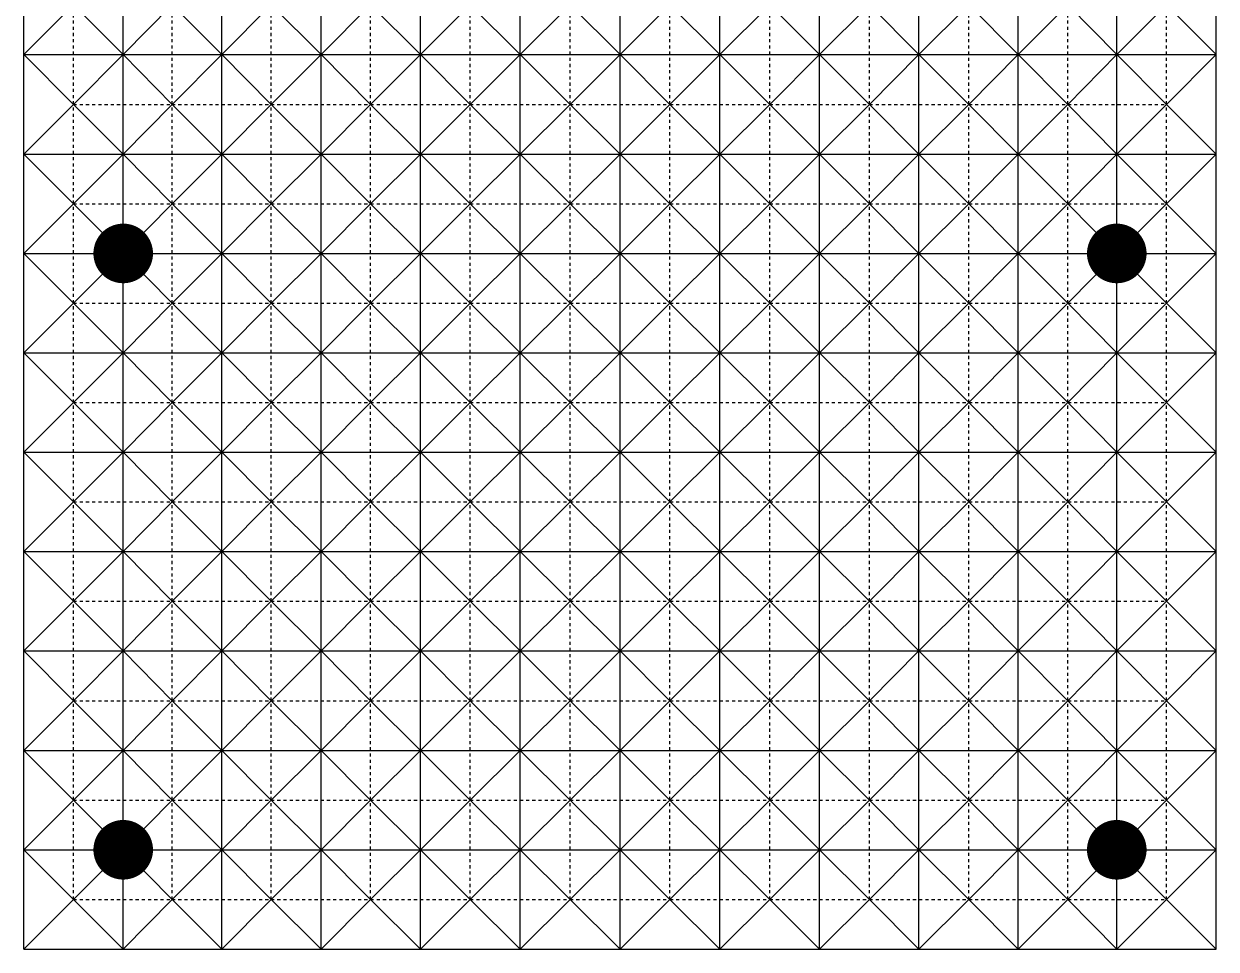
# Model space of a CAD drawing. Extents: x 0 to 24000, y 0 to 38000.
# Drawn here: x 0 to 24000, y 0 to 18620 of the extents above; entities that cross this region are included whole.
import ezdxf

# ---------------------------------------------------------------- set-up
doc = ezdxf.new("R2010")
doc.units = 0
doc.header["$LTSCALE"] = 50
doc.header["$MEASUREMENT"] = 0
doc.linetypes.add('YASIN1', pattern=[2.5, 1.25, -1.25])
for name, color, linetype in [('11', 11, 'CONTINUOUS'), ('21', 6, 'CONTINUOUS'), ('3', 3, 'CONTINUOUS'), ('5', 4, 'CONTINUOUS'), ('61', 5, 'CONTINUOUS'), ('62', 1, 'YASIN1'), ('71', 5, 'CONTINUOUS'), ('72', 1, 'YASIN1')]:
    doc.layers.add(name, color=color, linetype=linetype)

msp = doc.modelspace()

# ---------------------------------------------------------------- linework, layer by layer
at = {"layer": '11', "extrusion": (0, -0.015304, 0.999883), "const_width": 600}
for points, elevation in [([(1700, 13882, 1), (2300, 13882, 1)], -7816), ([(21700, 13882, 1), (22300, 13882, 1)], -7816), ([(1700, 1883, 1), (2300, 1883, 1)], -7632), ([(21700, 1883, 1), (22300, 1883, 1)], -7632)]:
    msp.add_lwpolyline(points, format="xyb", close=True, dxfattribs=dict(at, elevation=elevation))
at = {"layer": '21'}
for p, q in [((2000, 14000, 355), (2000, 14000, -2445)), ((22000, 14000, 355), (22000, 14000, -2445)), ((2000, 2000, 355), (2000, 2000, -2445)), ((22000, 2000, 355), (22000, 2000, -2445))]:
    msp.add_line(p, q, dxfattribs=at)
at = {"layer": '21', "extrusion": (0, 1, -2e-16)}
for p, q in [((2000, 14000, -2645), (2000, 14000, -7603)), ((2000, 14000, -2445), (2000, 14000, -2645)), ((22000, 14000, -2645), (22000, 14000, -7603)), ((22000, 14000, -2445), (22000, 14000, -2645)), ((2000, 2000, -2645), (2000, 2000, -7603)), ((2000, 2000, -2445), (2000, 2000, -2645)), ((22000, 2000, -2645), (22000, 2000, -7603)), ((22000, 2000, -2445), (22000, 2000, -2645))]:
    msp.add_line(p, q, dxfattribs=at)
at = {"layer": '3', "extrusion": (0, 1, 0)}
for p, q in [((0, 18000), (1000, 19000, -1238)), ((1000, 19000, -1238), (2000, 18000, 355)), ((2000, 18000, 355), (2984, 19000, -910)), ((2984, 19000, -910), (3988, 18000, 643)), ((3988, 18000, 643), (4977, 19000, -648)), ((4977, 19000, -648), (5984, 18000, 867)), ((5984, 18000, 867), (6978, 19000, -450)), ((6978, 19000, -450), (7986, 18000, 1027)), ((7986, 18000, 1027), (8985, 19000, -319)), ((8985, 19000, -319), (9992, 18000, 1123)), ((9992, 18000, 1123), (10995, 19000, -253)), ((10995, 19000, -253), (12000, 18000, 1155)), ((12000, 18000, 1155), (13005, 19000, -253)), ((13005, 19000, -253), (14008, 18000, 1123)), ((14008, 18000, 1123), (15015, 19000, -319)), ((15015, 19000, -319), (16014, 18000, 1027)), ((16014, 18000, 1027), (17022, 19000, -450)), ((17022, 19000, -450), (18016, 18000, 867)), ((18016, 18000, 867), (19023, 19000, -648)), ((19023, 19000, -648), (20012, 18000, 643)), ((20012, 18000, 643), (21016, 19000, -910)), ((21016, 19000, -910), (22000, 18000, 355)), ((22000, 18000, 355), (23000, 19000, -1238)), ((23000, 19000, -1238), (24000, 18000)), ((0, 16000), (1000, 17000, -1238)), ((1000, 17000, -1238), (2000, 16000, 355)), ((2000, 16000, 355), (2984, 17000, -910)), ((2984, 17000, -910), (3988, 16000, 643)), ((3988, 16000, 643), (4977, 17000, -648)), ((4977, 17000, -648), (5984, 16000, 867)), ((5984, 16000, 867), (6978, 17000, -450)), ((6978, 17000, -450), (7986, 16000, 1027)), ((7986, 16000, 1027), (8985, 17000, -319)), ((8985, 17000, -319), (9992, 16000, 1123)), ((9992, 16000, 1123), (10995, 17000, -253)), ((10995, 17000, -253), (12000, 16000, 1155)), ((12000, 16000, 1155), (13005, 17000, -253)), ((13005, 17000, -253), (14008, 16000, 1123)), ((14008, 16000, 1123), (15015, 17000, -319)), ((15015, 17000, -319), (16014, 16000, 1027)), ((16014, 16000, 1027), (17022, 17000, -450)), ((17022, 17000, -450), (18016, 16000, 867)), ((18016, 16000, 867), (19023, 17000, -648)), ((19023, 17000, -648), (20012, 16000, 643)), ((20012, 16000, 643), (21016, 17000, -910)), ((21016, 17000, -910), (22000, 16000, 355)), ((22000, 16000, 355), (23000, 17000, -1238)), ((23000, 17000, -1238), (24000, 16000)), ((0, 14000), (1000, 15000, -1238)), ((1000, 15000, -1238), (2000, 14000, 355)), ((2000, 14000, 355), (2984, 15000, -910)), ((2984, 15000, -910), (3988, 14000, 643)), ((3988, 14000, 643), (4977, 15000, -648)), ((4977, 15000, -648), (5984, 14000, 867)), ((5984, 14000, 867), (6978, 15000, -450)), ((6978, 15000, -450), (7986, 14000, 1027)), ((7986, 14000, 1027), (8985, 15000, -319)), ((8985, 15000, -319), (9992, 14000, 1123)), ((9992, 14000, 1123), (10995, 15000, -253)), ((10995, 15000, -253), (12000, 14000, 1155)), ((12000, 14000, 1155), (13005, 15000, -253)), ((13005, 15000, -253), (14008, 14000, 1123)), ((14008, 14000, 1123), (15015, 15000, -319)), ((15015, 15000, -319), (16014, 14000, 1027)), ((16014, 14000, 1027), (17022, 15000, -450)), ((17022, 15000, -450), (18016, 14000, 867)), ((18016, 14000, 867), (19023, 15000, -648)), ((19023, 15000, -648), (20012, 14000, 643)), ((20012, 14000, 643), (21016, 15000, -910)), ((21016, 15000, -910), (22000, 14000, 355)), ((22000, 14000, 355), (23000, 15000, -1238)), ((23000, 15000, -1238), (24000, 14000)), ((0, 12000), (1000, 13000, -1238)), ((1000, 13000, -1238), (2000, 12000, 355)), ((2000, 12000, 355), (2984, 13000, -910)), ((2984, 13000, -910), (3988, 12000, 643)), ((3988, 12000, 643), (4977, 13000, -648)), ((4977, 13000, -648), (5984, 12000, 867)), ((5984, 12000, 867), (6978, 13000, -450)), ((6978, 13000, -450), (7986, 12000, 1027)), ((7986, 12000, 1027), (8985, 13000, -319)), ((8985, 13000, -319), (9992, 12000, 1123)), ((9992, 12000, 1123), (10995, 13000, -253)), ((10995, 13000, -253), (12000, 12000, 1155)), ((12000, 12000, 1155), (13005, 13000, -253)), ((13005, 13000, -253), (14008, 12000, 1123)), ((14008, 12000, 1123), (15015, 13000, -319)), ((15015, 13000, -319), (16014, 12000, 1027)), ((16014, 12000, 1027), (17022, 13000, -450)), ((17022, 13000, -450), (18016, 12000, 867)), ((18016, 12000, 867), (19023, 13000, -648)), ((19023, 13000, -648), (20012, 12000, 643)), ((20012, 12000, 643), (21016, 13000, -910)), ((21016, 13000, -910), (22000, 12000, 355)), ((22000, 12000, 355), (23000, 13000, -1238)), ((23000, 13000, -1238), (24000, 12000)), ((0, 10000), (1000, 11000, -1238)), ((1000, 11000, -1238), (2000, 10000, 355)), ((2000, 10000, 355), (2984, 11000, -910)), ((2984, 11000, -910), (3988, 10000, 643)), ((3988, 10000, 643), (4977, 11000, -648)), ((4977, 11000, -648), (5984, 10000, 867)), ((5984, 10000, 867), (6978, 11000, -450)), ((6978, 11000, -450), (7986, 10000, 1027)), ((7986, 10000, 1027), (8985, 11000, -319)), ((8985, 11000, -319), (9992, 10000, 1123)), ((9992, 10000, 1123), (10995, 11000, -253)), ((10995, 11000, -253), (12000, 10000, 1155)), ((12000, 10000, 1155), (13005, 11000, -253)), ((13005, 11000, -253), (14008, 10000, 1123)), ((14008, 10000, 1123), (15015, 11000, -319)), ((15015, 11000, -319), (16014, 10000, 1027)), ((16014, 10000, 1027), (17022, 11000, -450)), ((17022, 11000, -450), (18016, 10000, 867)), ((18016, 10000, 867), (19023, 11000, -648)), ((19023, 11000, -648), (20012, 10000, 643)), ((20012, 10000, 643), (21016, 11000, -910)), ((21016, 11000, -910), (22000, 10000, 355)), ((22000, 10000, 355), (23000, 11000, -1238)), ((23000, 11000, -1238), (24000, 10000)), ((0, 8000), (1000, 9000, -1238)), ((1000, 9000, -1238), (2000, 8000, 355)), ((2000, 8000, 355), (2984, 9000, -910)), ((2984, 9000, -910), (3988, 8000, 643)), ((3988, 8000, 643), (4977, 9000, -648)), ((4977, 9000, -648), (5984, 8000, 867)), ((5984, 8000, 867), (6978, 9000, -450)), ((6978, 9000, -450), (7986, 8000, 1027)), ((7986, 8000, 1027), (8985, 9000, -319)), ((8985, 9000, -319), (9992, 8000, 1123)), ((9992, 8000, 1123), (10995, 9000, -253)), ((10995, 9000, -253), (12000, 8000, 1155)), ((12000, 8000, 1155), (13005, 9000, -253)), ((13005, 9000, -253), (14008, 8000, 1123)), ((14008, 8000, 1123), (15015, 9000, -319)), ((15015, 9000, -319), (16014, 8000, 1027)), ((16014, 8000, 1027), (17022, 9000, -450)), ((17022, 9000, -450), (18016, 8000, 867)), ((18016, 8000, 867), (19023, 9000, -648)), ((19023, 9000, -648), (20012, 8000, 643)), ((20012, 8000, 643), (21016, 9000, -910)), ((21016, 9000, -910), (22000, 8000, 355)), ((22000, 8000, 355), (23000, 9000, -1238)), ((23000, 9000, -1238), (24000, 8000)), ((0, 6000), (1000, 7000, -1238)), ((1000, 7000, -1238), (2000, 6000, 355)), ((2000, 6000, 355), (2984, 7000, -910)), ((2984, 7000, -910), (3988, 6000, 643)), ((3988, 6000, 643), (4977, 7000, -648)), ((4977, 7000, -648), (5984, 6000, 867)), ((5984, 6000, 867), (6978, 7000, -450)), ((6978, 7000, -450), (7986, 6000, 1027)), ((7986, 6000, 1027), (8985, 7000, -319)), ((8985, 7000, -319), (9992, 6000, 1123)), ((9992, 6000, 1123), (10995, 7000, -253)), ((10995, 7000, -253), (12000, 6000, 1155)), ((12000, 6000, 1155), (13005, 7000, -253)), ((13005, 7000, -253), (14008, 6000, 1123)), ((14008, 6000, 1123), (15015, 7000, -319)), ((15015, 7000, -319), (16014, 6000, 1027)), ((16014, 6000, 1027), (17022, 7000, -450)), ((17022, 7000, -450), (18016, 6000, 867)), ((18016, 6000, 867), (19023, 7000, -648)), ((19023, 7000, -648), (20012, 6000, 643)), ((20012, 6000, 643), (21016, 7000, -910)), ((21016, 7000, -910), (22000, 6000, 355)), ((22000, 6000, 355), (23000, 7000, -1238)), ((23000, 7000, -1238), (24000, 6000)), ((0, 4000), (1000, 5000, -1238)), ((1000, 5000, -1238), (2000, 4000, 355)), ((2000, 4000, 355), (2984, 5000, -910)), ((2984, 5000, -910), (3988, 4000, 643)), ((3988, 4000, 643), (4977, 5000, -648)), ((4977, 5000, -648), (5984, 4000, 867)), ((5984, 4000, 867), (6978, 5000, -450)), ((6978, 5000, -450), (7986, 4000, 1027)), ((7986, 4000, 1027), (8985, 5000, -319)), ((8985, 5000, -319), (9992, 4000, 1123)), ((9992, 4000, 1123), (10995, 5000, -253)), ((10995, 5000, -253), (12000, 4000, 1155)), ((12000, 4000, 1155), (13005, 5000, -253)), ((13005, 5000, -253), (14008, 4000, 1123)), ((14008, 4000, 1123), (15015, 5000, -319)), ((15015, 5000, -319), (16014, 4000, 1027)), ((16014, 4000, 1027), (17022, 5000, -450)), ((17022, 5000, -450), (18016, 4000, 867)), ((18016, 4000, 867), (19023, 5000, -648)), ((19023, 5000, -648), (20012, 4000, 643)), ((20012, 4000, 643), (21016, 5000, -910)), ((21016, 5000, -910), (22000, 4000, 355)), ((22000, 4000, 355), (23000, 5000, -1238)), ((23000, 5000, -1238), (24000, 4000)), ((0, 2000), (1000, 3000, -1238)), ((1000, 3000, -1238), (2000, 2000, 355)), ((2000, 2000, 355), (2984, 3000, -910)), ((2984, 3000, -910), (3988, 2000, 643)), ((3988, 2000, 643), (4977, 3000, -648)), ((4977, 3000, -648), (5984, 2000, 867)), ((5984, 2000, 867), (6978, 3000, -450)), ((6978, 3000, -450), (7986, 2000, 1027)), ((7986, 2000, 1027), (8985, 3000, -319)), ((8985, 3000, -319), (9992, 2000, 1123)), ((9992, 2000, 1123), (10995, 3000, -253)), ((10995, 3000, -253), (12000, 2000, 1155)), ((12000, 2000, 1155), (13005, 3000, -253)), ((13005, 3000, -253), (14008, 2000, 1123)), ((14008, 2000, 1123), (15015, 3000, -319)), ((15015, 3000, -319), (16014, 2000, 1027)), ((16014, 2000, 1027), (17022, 3000, -450)), ((17022, 3000, -450), (18016, 2000, 867)), ((18016, 2000, 867), (19023, 3000, -648)), ((19023, 3000, -648), (20012, 2000, 643)), ((20012, 2000, 643), (21016, 3000, -910)), ((21016, 3000, -910), (22000, 2000, 355)), ((22000, 2000, 355), (23000, 3000, -1238)), ((23000, 3000, -1238), (24000, 2000)), ((0, 0), (1000, 1000, -1238)), ((1000, 1000, -1238), (2000, 0, 355)), ((2000, 0, 355), (2984, 1000, -910)), ((2984, 1000, -910), (3988, 0, 643)), ((3988, 0, 643), (4977, 1000, -648)), ((4977, 1000, -648), (5984, 0, 867)), ((5984, 0, 867), (6978, 1000, -450)), ((6978, 1000, -450), (7986, 0, 1027)), ((7986, 0, 1027), (8985, 1000, -319)), ((8985, 1000, -319), (9992, 0, 1123)), ((9992, 0, 1123), (10995, 1000, -253)), ((10995, 1000, -253), (12000, 0, 1155)), ((12000, 0, 1155), (13005, 1000, -253)), ((13005, 1000, -253), (14008, 0, 1123)), ((14008, 0, 1123), (15015, 1000, -319)), ((15015, 1000, -319), (16014, 0, 1027)), ((16014, 0, 1027), (17022, 1000, -450)), ((17022, 1000, -450), (18016, 0, 867)), ((18016, 0, 867), (19023, 1000, -648)), ((19023, 1000, -648), (20012, 0, 643)), ((20012, 0, 643), (21016, 1000, -910)), ((21016, 1000, -910), (22000, 0, 355)), ((22000, 0, 355), (23000, 1000, -1238)), ((23000, 1000, -1238), (24000, 0))]:
    msp.add_line(p, q, dxfattribs=at)
at = {"layer": '3', "extrusion": (0, -1, 0)}
for p, q in [((0, 18000), (1000, 17000, -1238)), ((1000, 17000, -1238), (2000, 18000, 355)), ((2000, 18000, 355), (2984, 17000, -910)), ((2984, 17000, -910), (3988, 18000, 643)), ((3988, 18000, 643), (4977, 17000, -648)), ((4977, 17000, -648), (5984, 18000, 867)), ((5984, 18000, 867), (6978, 17000, -450)), ((6978, 17000, -450), (7986, 18000, 1027)), ((7986, 18000, 1027), (8985, 17000, -319)), ((8985, 17000, -319), (9992, 18000, 1123)), ((9992, 18000, 1123), (10995, 17000, -253)), ((10995, 17000, -253), (12000, 18000, 1155)), ((12000, 18000, 1155), (13005, 17000, -253)), ((13005, 17000, -253), (14008, 18000, 1123)), ((14008, 18000, 1123), (15015, 17000, -319)), ((15015, 17000, -319), (16014, 18000, 1027)), ((16014, 18000, 1027), (17022, 17000, -450)), ((17022, 17000, -450), (18016, 18000, 867)), ((18016, 18000, 867), (19023, 17000, -648)), ((19023, 17000, -648), (20012, 18000, 643)), ((20012, 18000, 643), (21016, 17000, -910)), ((21016, 17000, -910), (22000, 18000, 355)), ((22000, 18000, 355), (23000, 17000, -1238)), ((23000, 17000, -1238), (24000, 18000)), ((0, 16000), (1000, 15000, -1238)), ((1000, 15000, -1238), (2000, 16000, 355)), ((2000, 16000, 355), (2984, 15000, -910)), ((2984, 15000, -910), (3988, 16000, 643)), ((3988, 16000, 643), (4977, 15000, -648)), ((4977, 15000, -648), (5984, 16000, 867)), ((5984, 16000, 867), (6978, 15000, -450)), ((6978, 15000, -450), (7986, 16000, 1027)), ((7986, 16000, 1027), (8985, 15000, -319)), ((8985, 15000, -319), (9992, 16000, 1123)), ((9992, 16000, 1123), (10995, 15000, -253)), ((10995, 15000, -253), (12000, 16000, 1155)), ((12000, 16000, 1155), (13005, 15000, -253)), ((13005, 15000, -253), (14008, 16000, 1123)), ((14008, 16000, 1123), (15015, 15000, -319)), ((15015, 15000, -319), (16014, 16000, 1027)), ((16014, 16000, 1027), (17022, 15000, -450)), ((17022, 15000, -450), (18016, 16000, 867)), ((18016, 16000, 867), (19023, 15000, -648)), ((19023, 15000, -648), (20012, 16000, 643)), ((20012, 16000, 643), (21016, 15000, -910)), ((21016, 15000, -910), (22000, 16000, 355)), ((22000, 16000, 355), (23000, 15000, -1238)), ((23000, 15000, -1238), (24000, 16000)), ((0, 14000), (1000, 13000, -1238)), ((1000, 13000, -1238), (2000, 14000, 355)), ((2000, 14000, 355), (2984, 13000, -910)), ((2984, 13000, -910), (3988, 14000, 643)), ((3988, 14000, 643), (4977, 13000, -648)), ((4977, 13000, -648), (5984, 14000, 867)), ((5984, 14000, 867), (6978, 13000, -450)), ((6978, 13000, -450), (7986, 14000, 1027)), ((7986, 14000, 1027), (8985, 13000, -319)), ((8985, 13000, -319), (9992, 14000, 1123)), ((9992, 14000, 1123), (10995, 13000, -253)), ((10995, 13000, -253), (12000, 14000, 1155)), ((12000, 14000, 1155), (13005, 13000, -253)), ((13005, 13000, -253), (14008, 14000, 1123)), ((14008, 14000, 1123), (15015, 13000, -319)), ((15015, 13000, -319), (16014, 14000, 1027)), ((16014, 14000, 1027), (17022, 13000, -450)), ((17022, 13000, -450), (18016, 14000, 867)), ((18016, 14000, 867), (19023, 13000, -648)), ((19023, 13000, -648), (20012, 14000, 643)), ((20012, 14000, 643), (21016, 13000, -910)), ((21016, 13000, -910), (22000, 14000, 355)), ((22000, 14000, 355), (23000, 13000, -1238)), ((23000, 13000, -1238), (24000, 14000)), ((0, 12000), (1000, 11000, -1238)), ((1000, 11000, -1238), (2000, 12000, 355)), ((2000, 12000, 355), (2984, 11000, -910)), ((2984, 11000, -910), (3988, 12000, 643)), ((3988, 12000, 643), (4977, 11000, -648)), ((4977, 11000, -648), (5984, 12000, 867)), ((5984, 12000, 867), (6978, 11000, -450)), ((6978, 11000, -450), (7986, 12000, 1027)), ((7986, 12000, 1027), (8985, 11000, -319)), ((8985, 11000, -319), (9992, 12000, 1123)), ((9992, 12000, 1123), (10995, 11000, -253)), ((10995, 11000, -253), (12000, 12000, 1155)), ((12000, 12000, 1155), (13005, 11000, -253)), ((13005, 11000, -253), (14008, 12000, 1123)), ((14008, 12000, 1123), (15015, 11000, -319)), ((15015, 11000, -319), (16014, 12000, 1027)), ((16014, 12000, 1027), (17022, 11000, -450)), ((17022, 11000, -450), (18016, 12000, 867)), ((18016, 12000, 867), (19023, 11000, -648)), ((19023, 11000, -648), (20012, 12000, 643)), ((20012, 12000, 643), (21016, 11000, -910)), ((21016, 11000, -910), (22000, 12000, 355)), ((22000, 12000, 355), (23000, 11000, -1238)), ((23000, 11000, -1238), (24000, 12000)), ((0, 10000), (1000, 9000, -1238)), ((1000, 9000, -1238), (2000, 10000, 355)), ((2000, 10000, 355), (2984, 9000, -910)), ((2984, 9000, -910), (3988, 10000, 643)), ((3988, 10000, 643), (4977, 9000, -648)), ((4977, 9000, -648), (5984, 10000, 867)), ((5984, 10000, 867), (6978, 9000, -450)), ((6978, 9000, -450), (7986, 10000, 1027)), ((7986, 10000, 1027), (8985, 9000, -319)), ((8985, 9000, -319), (9992, 10000, 1123)), ((9992, 10000, 1123), (10995, 9000, -253)), ((10995, 9000, -253), (12000, 10000, 1155)), ((12000, 10000, 1155), (13005, 9000, -253)), ((13005, 9000, -253), (14008, 10000, 1123)), ((14008, 10000, 1123), (15015, 9000, -319)), ((15015, 9000, -319), (16014, 10000, 1027)), ((16014, 10000, 1027), (17022, 9000, -450)), ((17022, 9000, -450), (18016, 10000, 867)), ((18016, 10000, 867), (19023, 9000, -648)), ((19023, 9000, -648), (20012, 10000, 643)), ((20012, 10000, 643), (21016, 9000, -910)), ((21016, 9000, -910), (22000, 10000, 355)), ((22000, 10000, 355), (23000, 9000, -1238)), ((23000, 9000, -1238), (24000, 10000)), ((0, 8000), (1000, 7000, -1238)), ((1000, 7000, -1238), (2000, 8000, 355)), ((2000, 8000, 355), (2984, 7000, -910)), ((2984, 7000, -910), (3988, 8000, 643)), ((3988, 8000, 643), (4977, 7000, -648)), ((4977, 7000, -648), (5984, 8000, 867)), ((5984, 8000, 867), (6978, 7000, -450)), ((6978, 7000, -450), (7986, 8000, 1027)), ((7986, 8000, 1027), (8985, 7000, -319)), ((8985, 7000, -319), (9992, 8000, 1123)), ((9992, 8000, 1123), (10995, 7000, -253)), ((10995, 7000, -253), (12000, 8000, 1155)), ((12000, 8000, 1155), (13005, 7000, -253)), ((13005, 7000, -253), (14008, 8000, 1123)), ((14008, 8000, 1123), (15015, 7000, -319)), ((15015, 7000, -319), (16014, 8000, 1027)), ((16014, 8000, 1027), (17022, 7000, -450)), ((17022, 7000, -450), (18016, 8000, 867)), ((18016, 8000, 867), (19023, 7000, -648)), ((19023, 7000, -648), (20012, 8000, 643)), ((20012, 8000, 643), (21016, 7000, -910)), ((21016, 7000, -910), (22000, 8000, 355)), ((22000, 8000, 355), (23000, 7000, -1238)), ((23000, 7000, -1238), (24000, 8000)), ((0, 6000), (1000, 5000, -1238)), ((1000, 5000, -1238), (2000, 6000, 355)), ((2000, 6000, 355), (2984, 5000, -910)), ((2984, 5000, -910), (3988, 6000, 643)), ((3988, 6000, 643), (4977, 5000, -648)), ((4977, 5000, -648), (5984, 6000, 867)), ((5984, 6000, 867), (6978, 5000, -450)), ((6978, 5000, -450), (7986, 6000, 1027)), ((7986, 6000, 1027), (8985, 5000, -319)), ((8985, 5000, -319), (9992, 6000, 1123)), ((9992, 6000, 1123), (10995, 5000, -253)), ((10995, 5000, -253), (12000, 6000, 1155)), ((12000, 6000, 1155), (13005, 5000, -253)), ((13005, 5000, -253), (14008, 6000, 1123)), ((14008, 6000, 1123), (15015, 5000, -319)), ((15015, 5000, -319), (16014, 6000, 1027)), ((16014, 6000, 1027), (17022, 5000, -450)), ((17022, 5000, -450), (18016, 6000, 867)), ((18016, 6000, 867), (19023, 5000, -648)), ((19023, 5000, -648), (20012, 6000, 643)), ((20012, 6000, 643), (21016, 5000, -910)), ((21016, 5000, -910), (22000, 6000, 355)), ((22000, 6000, 355), (23000, 5000, -1238)), ((23000, 5000, -1238), (24000, 6000)), ((0, 4000), (1000, 3000, -1238)), ((1000, 3000, -1238), (2000, 4000, 355)), ((2000, 4000, 355), (2984, 3000, -910)), ((2984, 3000, -910), (3988, 4000, 643)), ((3988, 4000, 643), (4977, 3000, -648)), ((4977, 3000, -648), (5984, 4000, 867)), ((5984, 4000, 867), (6978, 3000, -450)), ((6978, 3000, -450), (7986, 4000, 1027)), ((7986, 4000, 1027), (8985, 3000, -319)), ((8985, 3000, -319), (9992, 4000, 1123)), ((9992, 4000, 1123), (10995, 3000, -253)), ((10995, 3000, -253), (12000, 4000, 1155)), ((12000, 4000, 1155), (13005, 3000, -253)), ((13005, 3000, -253), (14008, 4000, 1123)), ((14008, 4000, 1123), (15015, 3000, -319)), ((15015, 3000, -319), (16014, 4000, 1027)), ((16014, 4000, 1027), (17022, 3000, -450)), ((17022, 3000, -450), (18016, 4000, 867)), ((18016, 4000, 867), (19023, 3000, -648)), ((19023, 3000, -648), (20012, 4000, 643)), ((20012, 4000, 643), (21016, 3000, -910)), ((21016, 3000, -910), (22000, 4000, 355)), ((22000, 4000, 355), (23000, 3000, -1238)), ((23000, 3000, -1238), (24000, 4000)), ((0, 2000), (1000, 1000, -1238)), ((1000, 1000, -1238), (2000, 2000, 355)), ((2000, 2000, 355), (2984, 1000, -910)), ((2984, 1000, -910), (3988, 2000, 643)), ((3988, 2000, 643), (4977, 1000, -648)), ((4977, 1000, -648), (5984, 2000, 867)), ((5984, 2000, 867), (6978, 1000, -450)), ((6978, 1000, -450), (7986, 2000, 1027)), ((7986, 2000, 1027), (8985, 1000, -319)), ((8985, 1000, -319), (9992, 2000, 1123)), ((9992, 2000, 1123), (10995, 1000, -253)), ((10995, 1000, -253), (12000, 2000, 1155)), ((12000, 2000, 1155), (13005, 1000, -253)), ((13005, 1000, -253), (14008, 2000, 1123)), ((14008, 2000, 1123), (15015, 1000, -319)), ((15015, 1000, -319), (16014, 2000, 1027)), ((16014, 2000, 1027), (17022, 1000, -450)), ((17022, 1000, -450), (18016, 2000, 867)), ((18016, 2000, 867), (19023, 1000, -648)), ((19023, 1000, -648), (20012, 2000, 643)), ((20012, 2000, 643), (21016, 1000, -910)), ((21016, 1000, -910), (22000, 2000, 355)), ((22000, 2000, 355), (23000, 1000, -1238)), ((23000, 1000, -1238), (24000, 2000))]:
    msp.add_line(p, q, dxfattribs=at)
at = {"layer": '5'}
for p, q in [((1000, 15000, -1238), (2000, 14000, -2445)), ((2000, 14000, -2445), (2984, 15000, -910)), ((22000, 14000, -2445), (21016, 15000, -910)), ((23000, 15000, -1238), (22000, 14000, -2445)), ((2000, 14000, -2445), (1000, 13000, -1238)), ((2984, 13000, -910), (2000, 14000, -2445)), ((21016, 13000, -910), (22000, 14000, -2445)), ((22000, 14000, -2445), (23000, 13000, -1238)), ((1000, 3000, -1238), (2000, 2000, -2445)), ((2000, 2000, -2445), (2984, 3000, -910)), ((22000, 2000, -2445), (21016, 3000, -910)), ((23000, 3000, -1238), (22000, 2000, -2445)), ((2000, 2000, -2445), (1000, 1000, -1238)), ((2984, 1000, -910), (2000, 2000, -2445)), ((21016, 1000, -910), (22000, 2000, -2445)), ((22000, 2000, -2445), (23000, 1000, -1238))]:
    msp.add_line(p, q, dxfattribs=at)
at = {"layer": '61', "extrusion": (0, -1, 0)}
for p, q in [((0, 18000), (2000, 18000, 355)), ((2000, 18000, 355), (3988, 18000, 643)), ((3988, 18000, 643), (5984, 18000, 867)), ((5984, 18000, 867), (7986, 18000, 1027)), ((7986, 18000, 1027), (9992, 18000, 1123)), ((9992, 18000, 1123), (12000, 18000, 1155)), ((12000, 18000, 1155), (14008, 18000, 1123)), ((14008, 18000, 1123), (16014, 18000, 1027)), ((16014, 18000, 1027), (18016, 18000, 867)), ((18016, 18000, 867), (20012, 18000, 643)), ((20012, 18000, 643), (22000, 18000, 355)), ((22000, 18000, 355), (24000, 18000)), ((0, 16000), (2000, 16000, 355)), ((2000, 16000, 355), (3988, 16000, 643)), ((3988, 16000, 643), (5984, 16000, 867)), ((5984, 16000, 867), (7986, 16000, 1027)), ((7986, 16000, 1027), (9992, 16000, 1123)), ((9992, 16000, 1123), (12000, 16000, 1155)), ((12000, 16000, 1155), (14008, 16000, 1123)), ((14008, 16000, 1123), (16014, 16000, 1027)), ((16014, 16000, 1027), (18016, 16000, 867)), ((18016, 16000, 867), (20012, 16000, 643)), ((20012, 16000, 643), (22000, 16000, 355)), ((22000, 16000, 355), (24000, 16000)), ((0, 14000), (2000, 14000, 355)), ((2000, 14000, 355), (3988, 14000, 643)), ((3988, 14000, 643), (5984, 14000, 867)), ((5984, 14000, 867), (7986, 14000, 1027)), ((7986, 14000, 1027), (9992, 14000, 1123)), ((9992, 14000, 1123), (12000, 14000, 1155)), ((12000, 14000, 1155), (14008, 14000, 1123)), ((14008, 14000, 1123), (16014, 14000, 1027)), ((16014, 14000, 1027), (18016, 14000, 867)), ((18016, 14000, 867), (20012, 14000, 643)), ((20012, 14000, 643), (22000, 14000, 355)), ((22000, 14000, 355), (24000, 14000)), ((0, 12000), (2000, 12000, 355)), ((2000, 12000, 355), (3988, 12000, 643)), ((3988, 12000, 643), (5984, 12000, 867)), ((5984, 12000, 867), (7986, 12000, 1027)), ((7986, 12000, 1027), (9992, 12000, 1123)), ((9992, 12000, 1123), (12000, 12000, 1155)), ((12000, 12000, 1155), (14008, 12000, 1123)), ((14008, 12000, 1123), (16014, 12000, 1027)), ((16014, 12000, 1027), (18016, 12000, 867)), ((18016, 12000, 867), (20012, 12000, 643)), ((20012, 12000, 643), (22000, 12000, 355)), ((22000, 12000, 355), (24000, 12000)), ((0, 10000), (2000, 10000, 355)), ((2000, 10000, 355), (3988, 10000, 643)), ((3988, 10000, 643), (5984, 10000, 867)), ((5984, 10000, 867), (7986, 10000, 1027)), ((7986, 10000, 1027), (9992, 10000, 1123)), ((9992, 10000, 1123), (12000, 10000, 1155)), ((12000, 10000, 1155), (14008, 10000, 1123)), ((14008, 10000, 1123), (16014, 10000, 1027)), ((16014, 10000, 1027), (18016, 10000, 867)), ((18016, 10000, 867), (20012, 10000, 643)), ((20012, 10000, 643), (22000, 10000, 355)), ((22000, 10000, 355), (24000, 10000)), ((0, 8000), (2000, 8000, 355)), ((2000, 8000, 355), (3988, 8000, 643)), ((3988, 8000, 643), (5984, 8000, 867)), ((5984, 8000, 867), (7986, 8000, 1027)), ((7986, 8000, 1027), (9992, 8000, 1123)), ((9992, 8000, 1123), (12000, 8000, 1155)), ((12000, 8000, 1155), (14008, 8000, 1123)), ((14008, 8000, 1123), (16014, 8000, 1027)), ((16014, 8000, 1027), (18016, 8000, 867)), ((18016, 8000, 867), (20012, 8000, 643)), ((20012, 8000, 643), (22000, 8000, 355)), ((22000, 8000, 355), (24000, 8000)), ((0, 6000), (2000, 6000, 355)), ((2000, 6000, 355), (3988, 6000, 643)), ((3988, 6000, 643), (5984, 6000, 867)), ((5984, 6000, 867), (7986, 6000, 1027)), ((7986, 6000, 1027), (9992, 6000, 1123)), ((9992, 6000, 1123), (12000, 6000, 1155)), ((12000, 6000, 1155), (14008, 6000, 1123)), ((14008, 6000, 1123), (16014, 6000, 1027)), ((16014, 6000, 1027), (18016, 6000, 867)), ((18016, 6000, 867), (20012, 6000, 643)), ((20012, 6000, 643), (22000, 6000, 355)), ((22000, 6000, 355), (24000, 6000)), ((0, 4000), (2000, 4000, 355)), ((2000, 4000, 355), (3988, 4000, 643)), ((3988, 4000, 643), (5984, 4000, 867)), ((5984, 4000, 867), (7986, 4000, 1027)), ((7986, 4000, 1027), (9992, 4000, 1123)), ((9992, 4000, 1123), (12000, 4000, 1155)), ((12000, 4000, 1155), (14008, 4000, 1123)), ((14008, 4000, 1123), (16014, 4000, 1027)), ((16014, 4000, 1027), (18016, 4000, 867)), ((18016, 4000, 867), (20012, 4000, 643)), ((20012, 4000, 643), (22000, 4000, 355)), ((22000, 4000, 355), (24000, 4000)), ((0, 2000), (2000, 2000, 355)), ((2000, 2000, 355), (3988, 2000, 643)), ((3988, 2000, 643), (5984, 2000, 867)), ((5984, 2000, 867), (7986, 2000, 1027)), ((7986, 2000, 1027), (9992, 2000, 1123)), ((9992, 2000, 1123), (12000, 2000, 1155)), ((12000, 2000, 1155), (14008, 2000, 1123)), ((14008, 2000, 1123), (16014, 2000, 1027)), ((16014, 2000, 1027), (18016, 2000, 867)), ((18016, 2000, 867), (20012, 2000, 643)), ((20012, 2000, 643), (22000, 2000, 355)), ((22000, 2000, 355), (24000, 2000))]:
    msp.add_line(p, q, dxfattribs=at)
at = {"layer": '61', "extrusion": (0, 1, 0)}
for p, q in [((0, 0), (2000, 0, 355)), ((2000, 0, 355), (3988, 0, 643)), ((3988, 0, 643), (5984, 0, 867)), ((5984, 0, 867), (7986, 0, 1027)), ((7986, 0, 1027), (9992, 0, 1123)), ((9992, 0, 1123), (12000, 0, 1155)), ((12000, 0, 1155), (14008, 0, 1123)), ((14008, 0, 1123), (16014, 0, 1027)), ((16014, 0, 1027), (18016, 0, 867)), ((18016, 0, 867), (20012, 0, 643)), ((20012, 0, 643), (22000, 0, 355)), ((22000, 0, 355), (24000, 0))]:
    msp.add_line(p, q, dxfattribs=at)
at = {"layer": '62', "extrusion": (0, -1, 0)}
for p, q in [((1000, 17000, -1238), (2984, 17000, -910)), ((2984, 17000, -910), (4977, 17000, -648)), ((4977, 17000, -648), (6978, 17000, -450)), ((6978, 17000, -450), (8985, 17000, -319)), ((8985, 17000, -319), (10995, 17000, -253)), ((10995, 17000, -253), (13005, 17000, -253)), ((13005, 17000, -253), (15015, 17000, -319)), ((15015, 17000, -319), (17022, 17000, -450)), ((17022, 17000, -450), (19023, 17000, -648)), ((19023, 17000, -648), (21016, 17000, -910)), ((21016, 17000, -910), (23000, 17000, -1238)), ((1000, 15000, -1238), (2984, 15000, -910)), ((2984, 15000, -910), (4977, 15000, -648)), ((4977, 15000, -648), (6978, 15000, -450)), ((6978, 15000, -450), (8985, 15000, -319)), ((8985, 15000, -319), (10995, 15000, -253)), ((10995, 15000, -253), (13005, 15000, -253)), ((13005, 15000, -253), (15015, 15000, -319)), ((15015, 15000, -319), (17022, 15000, -450)), ((17022, 15000, -450), (19023, 15000, -648)), ((19023, 15000, -648), (21016, 15000, -910)), ((21016, 15000, -910), (23000, 15000, -1238)), ((1000, 13000, -1238), (2984, 13000, -910)), ((2984, 13000, -910), (4977, 13000, -648)), ((4977, 13000, -648), (6978, 13000, -450)), ((6978, 13000, -450), (8985, 13000, -319)), ((8985, 13000, -319), (10995, 13000, -253)), ((10995, 13000, -253), (13005, 13000, -253)), ((13005, 13000, -253), (15015, 13000, -319)), ((15015, 13000, -319), (17022, 13000, -450)), ((17022, 13000, -450), (19023, 13000, -648)), ((19023, 13000, -648), (21016, 13000, -910)), ((21016, 13000, -910), (23000, 13000, -1238)), ((1000, 11000, -1238), (2984, 11000, -910)), ((2984, 11000, -910), (4977, 11000, -648)), ((4977, 11000, -648), (6978, 11000, -450)), ((6978, 11000, -450), (8985, 11000, -319)), ((8985, 11000, -319), (10995, 11000, -253)), ((10995, 11000, -253), (13005, 11000, -253)), ((13005, 11000, -253), (15015, 11000, -319)), ((15015, 11000, -319), (17022, 11000, -450)), ((17022, 11000, -450), (19023, 11000, -648)), ((19023, 11000, -648), (21016, 11000, -910)), ((21016, 11000, -910), (23000, 11000, -1238)), ((1000, 9000, -1238), (2984, 9000, -910)), ((2984, 9000, -910), (4977, 9000, -648)), ((4977, 9000, -648), (6978, 9000, -450)), ((6978, 9000, -450), (8985, 9000, -319)), ((8985, 9000, -319), (10995, 9000, -253)), ((10995, 9000, -253), (13005, 9000, -253)), ((13005, 9000, -253), (15015, 9000, -319)), ((15015, 9000, -319), (17022, 9000, -450)), ((17022, 9000, -450), (19023, 9000, -648)), ((19023, 9000, -648), (21016, 9000, -910)), ((21016, 9000, -910), (23000, 9000, -1238)), ((1000, 7000, -1238), (2984, 7000, -910)), ((2984, 7000, -910), (4977, 7000, -648)), ((4977, 7000, -648), (6978, 7000, -450)), ((6978, 7000, -450), (8985, 7000, -319)), ((8985, 7000, -319), (10995, 7000, -253)), ((10995, 7000, -253), (13005, 7000, -253)), ((13005, 7000, -253), (15015, 7000, -319)), ((15015, 7000, -319), (17022, 7000, -450)), ((17022, 7000, -450), (19023, 7000, -648)), ((19023, 7000, -648), (21016, 7000, -910)), ((21016, 7000, -910), (23000, 7000, -1238)), ((1000, 5000, -1238), (2984, 5000, -910)), ((2984, 5000, -910), (4977, 5000, -648)), ((4977, 5000, -648), (6978, 5000, -450)), ((6978, 5000, -450), (8985, 5000, -319)), ((8985, 5000, -319), (10995, 5000, -253)), ((10995, 5000, -253), (13005, 5000, -253)), ((13005, 5000, -253), (15015, 5000, -319)), ((15015, 5000, -319), (17022, 5000, -450)), ((17022, 5000, -450), (19023, 5000, -648)), ((19023, 5000, -648), (21016, 5000, -910)), ((21016, 5000, -910), (23000, 5000, -1238)), ((1000, 3000, -1238), (2984, 3000, -910)), ((2984, 3000, -910), (4977, 3000, -648)), ((4977, 3000, -648), (6978, 3000, -450)), ((6978, 3000, -450), (8985, 3000, -319)), ((8985, 3000, -319), (10995, 3000, -253)), ((10995, 3000, -253), (13005, 3000, -253)), ((13005, 3000, -253), (15015, 3000, -319)), ((15015, 3000, -319), (17022, 3000, -450)), ((17022, 3000, -450), (19023, 3000, -648)), ((19023, 3000, -648), (21016, 3000, -910)), ((21016, 3000, -910), (23000, 3000, -1238)), ((1000, 1000, -1238), (2984, 1000, -910)), ((2984, 1000, -910), (4977, 1000, -648)), ((4977, 1000, -648), (6978, 1000, -450)), ((6978, 1000, -450), (8985, 1000, -319)), ((8985, 1000, -319), (10995, 1000, -253)), ((10995, 1000, -253), (13005, 1000, -253)), ((13005, 1000, -253), (15015, 1000, -319)), ((15015, 1000, -319), (17022, 1000, -450)), ((17022, 1000, -450), (19023, 1000, -648)), ((19023, 1000, -648), (21016, 1000, -910)), ((21016, 1000, -910), (23000, 1000, -1238))]:
    msp.add_line(p, q, dxfattribs=at)
at = {"layer": '71'}
for p, q in [((0, 18000), (0, 20000)), ((2000, 18000, 355), (2000, 20000, 355)), ((3988, 18000, 643), (3988, 20000, 643)), ((5984, 18000, 867), (5984, 20000, 867)), ((7986, 18000, 1027), (7986, 20000, 1027)), ((9992, 18000, 1123), (9992, 20000, 1123)), ((12000, 18000, 1155), (12000, 20000, 1155)), ((14008, 18000, 1123), (14008, 20000, 1123)), ((16014, 18000, 1027), (16014, 20000, 1027)), ((18016, 18000, 867), (18016, 20000, 867)), ((20012, 18000, 643), (20012, 20000, 643)), ((22000, 18000, 355), (22000, 20000, 355)), ((24000, 18000), (24000, 20000)), ((0, 16000), (0, 18000)), ((2000, 16000, 355), (2000, 18000, 355)), ((3988, 16000, 643), (3988, 18000, 643)), ((5984, 16000, 867), (5984, 18000, 867)), ((7986, 16000, 1027), (7986, 18000, 1027)), ((9992, 16000, 1123), (9992, 18000, 1123)), ((12000, 16000, 1155), (12000, 18000, 1155)), ((14008, 16000, 1123), (14008, 18000, 1123)), ((16014, 16000, 1027), (16014, 18000, 1027)), ((18016, 16000, 867), (18016, 18000, 867)), ((20012, 16000, 643), (20012, 18000, 643)), ((22000, 16000, 355), (22000, 18000, 355)), ((24000, 16000), (24000, 18000)), ((0, 14000), (0, 16000)), ((2000, 14000, 355), (2000, 16000, 355)), ((3988, 14000, 643), (3988, 16000, 643)), ((5984, 14000, 867), (5984, 16000, 867)), ((7986, 14000, 1027), (7986, 16000, 1027)), ((9992, 14000, 1123), (9992, 16000, 1123)), ((12000, 14000, 1155), (12000, 16000, 1155)), ((14008, 14000, 1123), (14008, 16000, 1123)), ((16014, 14000, 1027), (16014, 16000, 1027)), ((18016, 14000, 867), (18016, 16000, 867)), ((20012, 14000, 643), (20012, 16000, 643)), ((22000, 14000, 355), (22000, 16000, 355)), ((24000, 14000), (24000, 16000)), ((0, 12000), (0, 14000)), ((2000, 12000, 355), (2000, 14000, 355)), ((3988, 12000, 643), (3988, 14000, 643)), ((5984, 12000, 867), (5984, 14000, 867)), ((7986, 12000, 1027), (7986, 14000, 1027)), ((9992, 12000, 1123), (9992, 14000, 1123)), ((12000, 12000, 1155), (12000, 14000, 1155)), ((14008, 12000, 1123), (14008, 14000, 1123)), ((16014, 12000, 1027), (16014, 14000, 1027)), ((18016, 12000, 867), (18016, 14000, 867)), ((20012, 12000, 643), (20012, 14000, 643)), ((22000, 12000, 355), (22000, 14000, 355)), ((24000, 12000), (24000, 14000)), ((0, 10000), (0, 12000)), ((2000, 10000, 355), (2000, 12000, 355)), ((3988, 10000, 643), (3988, 12000, 643)), ((5984, 10000, 867), (5984, 12000, 867)), ((7986, 10000, 1027), (7986, 12000, 1027)), ((9992, 10000, 1123), (9992, 12000, 1123)), ((12000, 10000, 1155), (12000, 12000, 1155)), ((14008, 10000, 1123), (14008, 12000, 1123)), ((16014, 10000, 1027), (16014, 12000, 1027)), ((18016, 10000, 867), (18016, 12000, 867)), ((20012, 10000, 643), (20012, 12000, 643)), ((22000, 10000, 355), (22000, 12000, 355)), ((24000, 10000), (24000, 12000)), ((0, 8000), (0, 10000)), ((2000, 8000, 355), (2000, 10000, 355)), ((3988, 8000, 643), (3988, 10000, 643)), ((5984, 8000, 867), (5984, 10000, 867)), ((7986, 8000, 1027), (7986, 10000, 1027)), ((9992, 8000, 1123), (9992, 10000, 1123)), ((12000, 8000, 1155), (12000, 10000, 1155)), ((14008, 8000, 1123), (14008, 10000, 1123)), ((16014, 8000, 1027), (16014, 10000, 1027)), ((18016, 8000, 867), (18016, 10000, 867)), ((20012, 8000, 643), (20012, 10000, 643)), ((22000, 8000, 355), (22000, 10000, 355)), ((24000, 8000), (24000, 10000)), ((0, 6000), (0, 8000)), ((2000, 6000, 355), (2000, 8000, 355)), ((3988, 6000, 643), (3988, 8000, 643)), ((5984, 6000, 867), (5984, 8000, 867)), ((7986, 6000, 1027), (7986, 8000, 1027)), ((9992, 6000, 1123), (9992, 8000, 1123)), ((12000, 6000, 1155), (12000, 8000, 1155)), ((14008, 6000, 1123), (14008, 8000, 1123)), ((16014, 6000, 1027), (16014, 8000, 1027)), ((18016, 6000, 867), (18016, 8000, 867)), ((20012, 6000, 643), (20012, 8000, 643)), ((22000, 6000, 355), (22000, 8000, 355)), ((24000, 6000), (24000, 8000)), ((0, 4000), (0, 6000)), ((2000, 4000, 355), (2000, 6000, 355)), ((3988, 4000, 643), (3988, 6000, 643)), ((5984, 4000, 867), (5984, 6000, 867)), ((7986, 4000, 1027), (7986, 6000, 1027)), ((9992, 4000, 1123), (9992, 6000, 1123)), ((12000, 4000, 1155), (12000, 6000, 1155)), ((14008, 4000, 1123), (14008, 6000, 1123)), ((16014, 4000, 1027), (16014, 6000, 1027)), ((18016, 4000, 867), (18016, 6000, 867)), ((20012, 4000, 643), (20012, 6000, 643)), ((22000, 4000, 355), (22000, 6000, 355)), ((24000, 4000), (24000, 6000)), ((0, 2000), (0, 4000)), ((2000, 2000, 355), (2000, 4000, 355)), ((3988, 2000, 643), (3988, 4000, 643)), ((5984, 2000, 867), (5984, 4000, 867)), ((7986, 2000, 1027), (7986, 4000, 1027)), ((9992, 2000, 1123), (9992, 4000, 1123)), ((12000, 2000, 1155), (12000, 4000, 1155)), ((14008, 2000, 1123), (14008, 4000, 1123)), ((16014, 2000, 1027), (16014, 4000, 1027)), ((18016, 2000, 867), (18016, 4000, 867)), ((20012, 2000, 643), (20012, 4000, 643)), ((22000, 2000, 355), (22000, 4000, 355)), ((24000, 2000), (24000, 4000)), ((0, 0), (0, 2000)), ((2000, 0, 355), (2000, 2000, 355)), ((3988, 0, 643), (3988, 2000, 643)), ((5984, 0, 867), (5984, 2000, 867)), ((7986, 0, 1027), (7986, 2000, 1027)), ((9992, 0, 1123), (9992, 2000, 1123)), ((12000, 0, 1155), (12000, 2000, 1155)), ((14008, 0, 1123), (14008, 2000, 1123)), ((16014, 0, 1027), (16014, 2000, 1027)), ((18016, 0, 867), (18016, 2000, 867)), ((20012, 0, 643), (20012, 2000, 643)), ((22000, 0, 355), (22000, 2000, 355)), ((24000, 0), (24000, 2000))]:
    msp.add_line(p, q, dxfattribs=at)
at = {"layer": '72'}
for p, q in [((1000, 17000, -1238), (1000, 19000, -1238)), ((2984, 17000, -910), (2984, 19000, -910)), ((4977, 17000, -648), (4977, 19000, -648)), ((6978, 17000, -450), (6978, 19000, -450)), ((8985, 17000, -319), (8985, 19000, -319)), ((10995, 17000, -253), (10995, 19000, -253)), ((13005, 17000, -253), (13005, 19000, -253)), ((15015, 17000, -319), (15015, 19000, -319)), ((17022, 17000, -450), (17022, 19000, -450)), ((19023, 17000, -648), (19023, 19000, -648)), ((21016, 17000, -910), (21016, 19000, -910)), ((23000, 17000, -1238), (23000, 19000, -1238)), ((1000, 15000, -1238), (1000, 17000, -1238)), ((2984, 15000, -910), (2984, 17000, -910)), ((4977, 15000, -648), (4977, 17000, -648)), ((6978, 15000, -450), (6978, 17000, -450)), ((8985, 15000, -319), (8985, 17000, -319)), ((10995, 15000, -253), (10995, 17000, -253)), ((13005, 15000, -253), (13005, 17000, -253)), ((15015, 15000, -319), (15015, 17000, -319)), ((17022, 15000, -450), (17022, 17000, -450)), ((19023, 15000, -648), (19023, 17000, -648)), ((21016, 15000, -910), (21016, 17000, -910)), ((23000, 15000, -1238), (23000, 17000, -1238)), ((1000, 13000, -1238), (1000, 15000, -1238)), ((2984, 13000, -910), (2984, 15000, -910)), ((4977, 13000, -648), (4977, 15000, -648)), ((6978, 13000, -450), (6978, 15000, -450)), ((8985, 13000, -319), (8985, 15000, -319)), ((10995, 13000, -253), (10995, 15000, -253)), ((13005, 13000, -253), (13005, 15000, -253)), ((15015, 13000, -319), (15015, 15000, -319)), ((17022, 13000, -450), (17022, 15000, -450)), ((19023, 13000, -648), (19023, 15000, -648)), ((21016, 13000, -910), (21016, 15000, -910)), ((23000, 13000, -1238), (23000, 15000, -1238)), ((1000, 11000, -1238), (1000, 13000, -1238)), ((2984, 11000, -910), (2984, 13000, -910)), ((4977, 11000, -648), (4977, 13000, -648)), ((6978, 11000, -450), (6978, 13000, -450)), ((8985, 11000, -319), (8985, 13000, -319)), ((10995, 11000, -253), (10995, 13000, -253)), ((13005, 11000, -253), (13005, 13000, -253)), ((15015, 11000, -319), (15015, 13000, -319)), ((17022, 11000, -450), (17022, 13000, -450)), ((19023, 11000, -648), (19023, 13000, -648)), ((21016, 11000, -910), (21016, 13000, -910)), ((23000, 11000, -1238), (23000, 13000, -1238)), ((1000, 9000, -1238), (1000, 11000, -1238)), ((2984, 9000, -910), (2984, 11000, -910)), ((4977, 9000, -648), (4977, 11000, -648)), ((6978, 9000, -450), (6978, 11000, -450)), ((8985, 9000, -319), (8985, 11000, -319)), ((10995, 9000, -253), (10995, 11000, -253)), ((13005, 9000, -253), (13005, 11000, -253)), ((15015, 9000, -319), (15015, 11000, -319)), ((17022, 9000, -450), (17022, 11000, -450)), ((19023, 9000, -648), (19023, 11000, -648)), ((21016, 9000, -910), (21016, 11000, -910)), ((23000, 9000, -1238), (23000, 11000, -1238)), ((1000, 7000, -1238), (1000, 9000, -1238)), ((2984, 7000, -910), (2984, 9000, -910)), ((4977, 7000, -648), (4977, 9000, -648)), ((6978, 7000, -450), (6978, 9000, -450)), ((8985, 7000, -319), (8985, 9000, -319)), ((10995, 7000, -253), (10995, 9000, -253)), ((13005, 7000, -253), (13005, 9000, -253)), ((15015, 7000, -319), (15015, 9000, -319)), ((17022, 7000, -450), (17022, 9000, -450)), ((19023, 7000, -648), (19023, 9000, -648)), ((21016, 7000, -910), (21016, 9000, -910)), ((23000, 7000, -1238), (23000, 9000, -1238)), ((1000, 5000, -1238), (1000, 7000, -1238)), ((2984, 5000, -910), (2984, 7000, -910)), ((4977, 5000, -648), (4977, 7000, -648)), ((6978, 5000, -450), (6978, 7000, -450)), ((8985, 5000, -319), (8985, 7000, -319)), ((10995, 5000, -253), (10995, 7000, -253)), ((13005, 5000, -253), (13005, 7000, -253)), ((15015, 5000, -319), (15015, 7000, -319)), ((17022, 5000, -450), (17022, 7000, -450)), ((19023, 5000, -648), (19023, 7000, -648)), ((21016, 5000, -910), (21016, 7000, -910)), ((23000, 5000, -1238), (23000, 7000, -1238)), ((1000, 3000, -1238), (1000, 5000, -1238)), ((2984, 3000, -910), (2984, 5000, -910)), ((4977, 3000, -648), (4977, 5000, -648)), ((6978, 3000, -450), (6978, 5000, -450)), ((8985, 3000, -319), (8985, 5000, -319)), ((10995, 3000, -253), (10995, 5000, -253)), ((13005, 3000, -253), (13005, 5000, -253)), ((15015, 3000, -319), (15015, 5000, -319)), ((17022, 3000, -450), (17022, 5000, -450)), ((19023, 3000, -648), (19023, 5000, -648)), ((21016, 3000, -910), (21016, 5000, -910)), ((23000, 3000, -1238), (23000, 5000, -1238)), ((1000, 1000, -1238), (1000, 3000, -1238)), ((2984, 1000, -910), (2984, 3000, -910)), ((4977, 1000, -648), (4977, 3000, -648)), ((6978, 1000, -450), (6978, 3000, -450)), ((8985, 1000, -319), (8985, 3000, -319)), ((10995, 1000, -253), (10995, 3000, -253)), ((13005, 1000, -253), (13005, 3000, -253)), ((15015, 1000, -319), (15015, 3000, -319)), ((17022, 1000, -450), (17022, 3000, -450)), ((19023, 1000, -648), (19023, 3000, -648)), ((21016, 1000, -910), (21016, 3000, -910)), ((23000, 1000, -1238), (23000, 3000, -1238))]:
    msp.add_line(p, q, dxfattribs=at)

doc.saveas('drawing.dxf')
